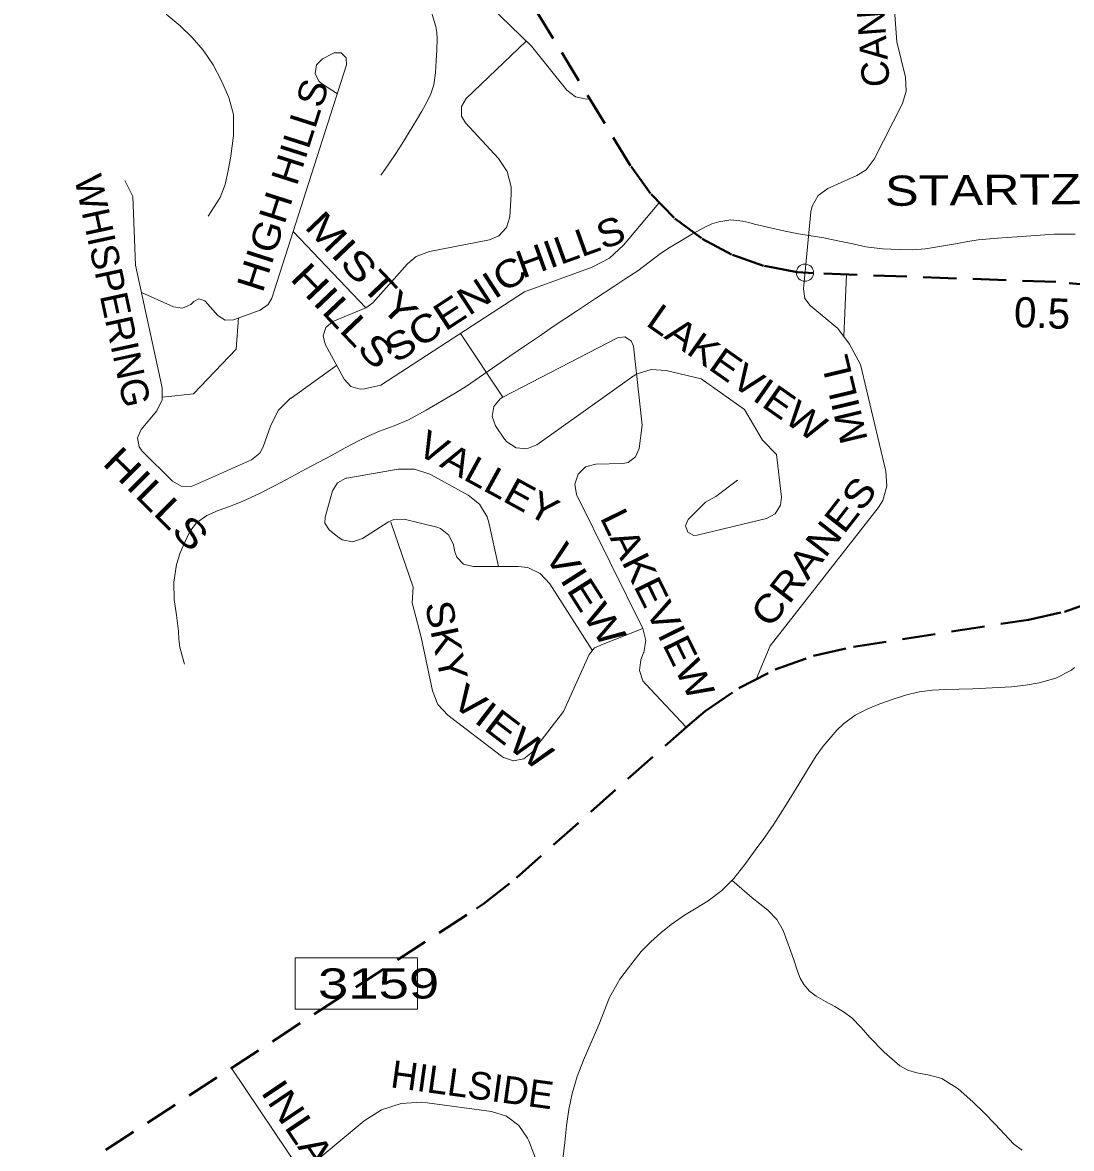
# Model space of a CAD drawing. Extents: x 3427609 to 3633543, y 2397145 to 2594380.
# Drawn here: x 3542699 to 3547542, y 2520221 to 2525419 of the extents above; entities that cross this region are included whole.
import ezdxf
from ezdxf.enums import TextEntityAlignment as Align

# ---------------------------------------------------------------- set-up
doc = ezdxf.new("R2010")
doc.units = 0
doc.header["$LTSCALE"] = 51
doc.linetypes.add('DASH_DOUBLE_DOT', pattern=[9.2, 5, -1.2, 0.3, -1.2, 0.3, -1.2])
doc.linetypes.add('MEDIUM_DASHED', pattern=[4.5, 3, -1.5])
for name, color, linetype, lineweight in [('1', 7, 'Continuous', 13), ('10', 7, 'Continuous', 13), ('21', 7, 'Continuous', 13), ('37', 7, 'DASH_DOUBLE_DOT', 13), ('57', 7, 'Continuous', 13), ('60', 7, 'Continuous', 13), ('8', 7, 'MEDIUM_DASHED', 40)]:
    doc.layers.add(name, color=color, linetype=linetype, lineweight=lineweight)
doc.layers.add('19', color=7, linetype='Continuous')

msp = doc.modelspace()

# ---------------------------------------------------------------- linework, layer by layer
at = {"layer": '10'}
msp.add_lwpolyline([(3544522.87, 2521101.42), (3544522.87, 2520863.82), (3543957.15, 2520863.82), (3543957.15, 2521101.42)], close=True, dxfattribs=at)
at = {"layer": '21'}
for p, q in [((3544152.38, 2525090.76), (3544079.19, 2525138.41)), ((3544284.11, 2524102.03), (3543948.6, 2524454.32)), ((3546490.49, 2523970.35), (3546503.51, 2524256.12)), ((3544915.68, 2523689.68), (3544720.9, 2523983.92)), ((3543938.39, 2523685.36), (3544149.17, 2523835.3)), ((3545562.11, 2522622.07), (3545258.74, 2523236.33)), ((3544895.83, 2522907.89), (3544851.21, 2523110.96)), ((3543988.93, 2520108.08), (3543663.66, 2520592.09))]:
    msp.add_line(p, q, dxfattribs=at)
for points in [[(3545317.54, 2525067.74), (3545302.42, 2525066.02), (3545252.34, 2525075.66), (3545212.01, 2525106.87), (3545048.18, 2525310.31), (3544331.29, 2526005.74), (3544075.23, 2526203.87), (3543395.48, 2527335.29), (3543345.34, 2527397.58)], [(3546335.69, 2524112.75), (3546311.42, 2524144.71), (3546303.98, 2524189.98), (3546338.65, 2524545.09), (3546344.09, 2524571.85), (3546371.81, 2524620.57), (3546417.2, 2524653.47), (3546551.08, 2524712.29), (3546593.31, 2524739.2), (3546631.47, 2524788.57), (3546761, 2525045.91), (3546778.31, 2525101.98), (3546774.94, 2525166.73), (3546735.64, 2525329.78), (3546709.35, 2525685.66), (3546662.74, 2525926.26)], [(3544284.11, 2524102.03), (3544316.54, 2524125.22), (3544476.51, 2524304.91), (3544516.8, 2524338.73), (3544578.11, 2524362.61), (3544855.15, 2524415.73), (3544898.49, 2524433.72), (3544934, 2524472.22), (3544948.92, 2524522.42), (3544955.29, 2524627.13), (3544954.77, 2524660.87), (3544936.37, 2524731.37), (3544896.2, 2524792.15), (3544743.85, 2524956.25), (3544725.88, 2524987.61), (3544725.12, 2525030.99), (3544747.13, 2525068.39), (3545024.08, 2525333.7)], [(3543541.82, 2524132.66), (3543600.11, 2524065.9), (3543633.72, 2524045.23), (3543672.4, 2524047.04), (3543796.21, 2524091.2), (3543833.59, 2524117.05), (3543850.19, 2524146.97), (3544195.02, 2525223.92), (3544193.13, 2525256.05), (3544170.13, 2525278.58), (3544137.96, 2525279.8), (3544131.27, 2525276.87)], [(3544079.19, 2525138.42), (3544066.68, 2525149), (3544049.95, 2525184.51), (3544056.45, 2525223.22), (3544083.86, 2525251.31), (3544131.27, 2525276.86)], [(3543493.08, 2523282.89), (3543477.9, 2523277.65), (3543431.37, 2523278.18), (3543391.08, 2523301.47), (3543251.56, 2523439.7), (3543237.07, 2523459.94), (3543230.12, 2523501.11), (3543246.52, 2523539.51), (3543318.32, 2523626.65), (3543320.12, 2523628.89), (3543343.57, 2523677.92), (3543343.91, 2523732.26), (3543220.92, 2524299.17), (3543208.39, 2524615.67), (3543171.7, 2524690.35)], [(3544284.11, 2524102.03), (3544131.9, 2524038.07), (3544099.55, 2524011.72), (3544086.59, 2523972.07), (3544095.47, 2523934.61), (3544183.25, 2523772.28), (3544214.39, 2523739.48), (3544257.81, 2523726.83), (3544277.06, 2523728.6), (3544353.75, 2523744.43), (3545015.95, 2524176.38), (3545328.12, 2524289.15), (3545408.16, 2524330.77), (3545473.68, 2524391), (3545636.56, 2524585.77)], [(3543541.83, 2524132.65), (3543539.78, 2524134.8), (3543513.52, 2524144.13), (3543489.15, 2524130.6), (3543476.4, 2524117.17), (3543437.32, 2524100.14), (3543395.15, 2524106.44), (3543248.18, 2524173.48)], [(3546087.8, 2522390.81), (3546151.37, 2522540.99), (3546648.67, 2523177.8), (3546670.25, 2523212.13), (3546689.7, 2523278.29), (3546685.48, 2523347.12), (3546567.52, 2523840.21), (3546517.36, 2523934.48), (3546463.57, 2524006.27), (3546335.7, 2524112.75)], [(3543345.6, 2523688.95), (3543488.03, 2523705.34), (3543685.44, 2523911.45), (3543695.2, 2524055.17)], [(3545258.74, 2523236.32), (3545257.27, 2523239.42), (3545248.64, 2523287.21), (3545263.6, 2523333.42), (3545298.6, 2523367.1), (3545345.35, 2523380.26), (3545470.07, 2523383.84), (3545494.31, 2523388.4), (3545529.36, 2523413.42), (3545546.02, 2523453.14), (3545558.96, 2523560.2), (3545519.09, 2523924.55), (3545508.97, 2523949.7), (3545480.14, 2523968.03), (3545446.27, 2523963.64), (3544915.68, 2523689.68)], [(3546202.41, 2523227.45), (3546180.67, 2523424.18), (3546115.09, 2523490.51), (3546032.58, 2523633.13), (3545831.42, 2523774), (3545669.99, 2523812.55), (3545601.89, 2523816.56), (3545536.56, 2523796.93), (3545511.22, 2523781.63)], [(3544924.74, 2523496.01), (3544935.12, 2523483.26), (3544977.27, 2523456.12), (3545027.18, 2523451.33), (3545073.73, 2523469.96), (3545511.23, 2523781.64)], [(3543810.38, 2523459.8), (3543844.84, 2523560.15), (3543881.18, 2523629.25), (3543936.69, 2523684.15), (3543938.39, 2523685.37)], [(3544924.74, 2523496.02), (3544882.59, 2523556.89), (3544866.76, 2523600.47), (3544874.45, 2523646.2), (3544903.64, 2523682.22), (3544915.68, 2523689.68)], [(3543493.08, 2523282.9), (3543756.19, 2523400.51), (3543794.61, 2523430.63), (3543810.39, 2523459.79)], [(3544851.21, 2523110.95), (3544843.53, 2523136.91), (3544809.12, 2523194.77), (3544756.72, 2523237.04), (3544585.49, 2523330.81), (3544579.33, 2523334.06), (3544508.09, 2523356.99), (3544433.26, 2523356.33), (3544195.79, 2523315.88), (3544192.09, 2523315.16), (3544153.04, 2523294.61), (3544130.12, 2523256.88), (3544095.98, 2523136.14)], [(3545813.52, 2523051.72), (3545797.83, 2523050.82), (3545769.82, 2523065.98), (3545759.49, 2523096.11), (3545772.32, 2523125.26), (3545851.6, 2523204.27), (3545900, 2523231.37), (3546000.43, 2523306.73)], [(3545813.53, 2523051.72), (3546133.55, 2523129.23), (3546174.28, 2523151.24), (3546198.86, 2523190.46), (3546202.42, 2523227.45)], [(3544153.82, 2523044.38), (3544114.28, 2523077.2), (3544095.25, 2523108.18), (3544095.97, 2523136.13)], [(3545328.48, 2522521.93), (3545133.21, 2522828.23), (3545089.29, 2522874.99), (3545031.36, 2522902.52), (3544986.78, 2522908.21), (3544778.68, 2522907.48), (3544735.52, 2522919.12), (3544704.28, 2522951.09), (3544695.27, 2522975.67), (3544688.87, 2523007.77), (3544667.83, 2523052.79), (3544628.36, 2523082.99), (3544611.36, 2523088.75), (3544460.35, 2523125.81), (3544413.46, 2523125.17), (3544388.07, 2523113.89), (3544267.82, 2523037.22), (3544222.37, 2523022.26), (3544175.3, 2523030.86), (3544153.82, 2523044.37)], [(3544591.51, 2522332.98), (3544539.51, 2522580.69), (3544497.64, 2522739.75), (3544503.16, 2522812.39), (3544398.57, 2523113.03)], [(3545315.68, 2522501.88), (3545339.45, 2522532.43), (3545379.88, 2522549.47), (3545562.11, 2522622.07)], [(3545566.57, 2522509.09), (3545566.86, 2522509.82), (3545576.34, 2522566.45), (3545562.11, 2522622.07)], [(3544591.52, 2522332.98), (3544616.73, 2522270.66), (3544662.12, 2522220.94), (3544910.15, 2522031.17), (3544918.97, 2522025.13), (3544965.71, 2522010.46), (3545013.89, 2522019.39), (3545052.27, 2522049.85), (3545197.2, 2522238.02), (3545315.68, 2522501.87)], [(3545763.21, 2522165.67), (3545574.79, 2522365.74), (3545563.28, 2522380.37), (3545546.71, 2522427.42), (3545553.68, 2522476.8), (3545566.56, 2522509.09)], [(3545391.47, 2519769.4), (3545324.74, 2519793.2), (3545245.28, 2519843.65), (3545181.1, 2519912.48), (3545136.32, 2519995.27), (3545035.95, 2520255.23), (3545030.6, 2520267.87), (3544990.18, 2520327.04), (3544932.59, 2520369.69), (3544864.2, 2520391.09), (3544567.77, 2520431.71), (3544540.98, 2520434.41), (3544446.5, 2520428.52), (3544356.51, 2520399.15), (3544276.74, 2520348.18), (3543713.45, 2519878.28)]]:
    msp.add_lwpolyline(points, dxfattribs=at)
at = {"layer": '37'}
for points in [[(3543555.19, 2524524.43), (3543582.9, 2524567.72), (3543610.62, 2524611.01), (3543634.73, 2524671.06), (3543648.36, 2524735.6), (3543654.99, 2524768.61), (3543660.58, 2524801.75), (3543672.66, 2524898.13), (3543672.26, 2524994.57), (3543651.94, 2525073.46), (3543617.26, 2525149.47), (3543579.11, 2525223.37), (3543533.43, 2525292.06), (3543482.28, 2525350.7), (3543426.31, 2525403.97), (3543361.6, 2525457.86)], [(3544352.78, 2524714.25), (3544372.79, 2524742.91), (3544392.81, 2524771.58), (3544421.65, 2524814.57), (3544449.57, 2524858.18), (3544483.95, 2524913.28), (3544517.83, 2524968.7), (3544542.02, 2525009.66), (3544565.42, 2525051.21), (3544584.47, 2525089.83), (3544597.22, 2525130.85), (3544604.92, 2525186.23), (3544608.79, 2525241.86), (3544611.27, 2525292.69), (3544612.57, 2525343.52), (3544612.07, 2525372.58), (3544607.78, 2525401.5), (3544583.27, 2525475.77)], [(3543446.92, 2522456.48), (3543435.8, 2522495.9), (3543424.68, 2522535.32), (3543420.61, 2522571.96), (3543419.64, 2522609.14), (3543409.24, 2522682.23), (3543399.05, 2522755.31), (3543398.06, 2522835.84), (3543409.88, 2522916.45), (3543426.64, 2522970.47), (3543449.21, 2523022.59), (3543471.17, 2523068.5), (3543502.01, 2523109.13), (3543550.13, 2523142.46), (3543602.7, 2523166.03), (3543659.44, 2523186.65), (3543715.48, 2523208.58), (3543792.57, 2523244.99), (3543868.66, 2523283.4), (3543937.37, 2523320), (3544006.04, 2523356.66), (3544066.88, 2523389.22), (3544127.72, 2523421.79), (3544188.48, 2523455.11), (3544249.37, 2523488.23), (3544298.04, 2523511.05), (3544347.62, 2523531.89), (3544414.92, 2523557.56), (3544481.33, 2523585.31), (3544561.84, 2523629.39), (3544640.87, 2523676.06), (3544695.63, 2523707.72), (3544749.37, 2523740.99), (3544789.24, 2523768.54), (3544828.99, 2523796.25), (3544889.03, 2523837.4), (3544949.1, 2523878.51), (3544987.61, 2523904.8), (3545026.12, 2523931.09), (3545085.51, 2523971.57), (3545144.93, 2524012.01), (3545202.96, 2524051.23), (3545261.14, 2524090.24), (3545344.63, 2524145.7), (3545428.3, 2524200.9), (3545483.79, 2524236.71), (3545539.33, 2524272.46), (3545591.45, 2524312.85), (3545643.64, 2524353.16), (3545688.44, 2524381.3), (3545733.8, 2524408.58), (3545792.29, 2524442.87), (3545851.49, 2524476.28), (3545881.48, 2524489.98), (3545913.12, 2524499.61), (3545969.26, 2524507.71), (3546025.16, 2524502.57), (3546051.61, 2524495.67), (3546078.1, 2524488.84), (3546118.44, 2524479.5), (3546158.8, 2524470.23), (3546220.26, 2524456.36), (3546281.83, 2524443), (3546339.94, 2524433.77), (3546398.12, 2524424.92), (3546434.5, 2524417.61), (3546470.85, 2524410.15), (3546531.61, 2524397.17), (3546592.54, 2524384.23), (3546668.86, 2524374.09), (3546745.69, 2524370.63), (3546807.04, 2524370.32), (3546868.25, 2524375.07), (3546942.06, 2524386.17), (3547015.59, 2524398.34), (3547063.49, 2524407.57), (3547111.59, 2524415.59), (3547200.41, 2524423.83), (3547289.39, 2524430.07), (3547375.65, 2524436.26), (3547461.94, 2524441.83), (3547558.2, 2524441.93)], [(3545193.09, 2520171.59), (3545202.88, 2520248.08), (3545210.63, 2520324.91), (3545221.4, 2520399.94), (3545236.14, 2520474.4), (3545259.74, 2520552.37), (3545289.27, 2520628.23), (3545324.28, 2520709.97), (3545359.41, 2520791.56), (3545383.95, 2520854.63), (3545408.99, 2520917.64), (3545457.14, 2521002.61), (3545516.03, 2521081.52), (3545555.73, 2521130.03), (3545599.06, 2521175.1), (3545645.54, 2521216.1), (3545694.14, 2521254.35), (3545724.59, 2521276.28), (3545755.5, 2521297.47), (3545809.67, 2521330.57), (3545863.97, 2521363.72), (3545927.08, 2521411.09), (3545982.45, 2521467.06), (3546033.32, 2521531.76), (3546082.08, 2521597.83), (3546125.5, 2521657.3), (3546167.34, 2521717.84), (3546225.74, 2521810.15), (3546283.31, 2521902.95), (3546323.16, 2521968.22), (3546363.16, 2522033.44), (3546395.94, 2522078.52), (3546431.76, 2522121.53), (3546459.03, 2522152.71), (3546488.88, 2522181.75), (3546542.46, 2522220.7), (3546601.28, 2522250.69), (3546657.24, 2522273.18), (3546714.06, 2522293.25), (3546775.77, 2522313.86), (3546838.79, 2522329.39), (3546899.93, 2522336.23), (3546961.27, 2522339.1), (3547023.88, 2522340.58), (3547086.49, 2522342.25), (3547176.1, 2522346.85), (3547265.66, 2522352.8), (3547329.65, 2522359.71), (3547393.31, 2522370.51), (3547469.95, 2522392.68), (3547541.44, 2522429.41), (3547555.28, 2522440.78)], [(3547313.54, 2520213.29), (3547275.41, 2520240.39), (3547232.08, 2520286.42), (3547189.67, 2520332.81), (3547138.54, 2520384.45), (3547086.64, 2520435.55), (3547018.99, 2520495.52), (3546942.66, 2520544.27), (3546885.7, 2520559.41), (3546827.56, 2520570.3), (3546787.03, 2520582.9), (3546749.29, 2520602.14), (3546677.52, 2520665.45), (3546611.57, 2520733.39), (3546571.01, 2520779.19), (3546528.51, 2520823.22), (3546489.67, 2520851.35), (3546448.62, 2520876.15), (3546406.12, 2520899.82), (3546363.54, 2520923.72), (3546331.77, 2520947.03), (3546306.06, 2520976.98), (3546289.93, 2521007.14), (3546277.47, 2521038.58), (3546260.95, 2521086.5), (3546244.43, 2521134.42), (3546227.76, 2521181.15), (3546210.1, 2521227.6), (3546180.88, 2521277.98), (3546140.19, 2521320.26), (3546103.4, 2521349.42), (3546066.82, 2521378.56), (3546020.09, 2521418.84), (3545973.36, 2521459.13)]]:
    msp.add_lwpolyline(points, dxfattribs=at)
at = {"layer": '57'}
msp.add_circle((3546311.22, 2524264.1), 39.6, dxfattribs=at)
at = {"layer": '8'}
for points in [[(3548727.06, 2523857.25), (3548074.75, 2524100.93), (3547893.8, 2524158.54), (3547683.22, 2524201.92), (3547469.11, 2524221.58), (3546351.58, 2524261.55), (3546274.99, 2524267.15), (3546120.4, 2524296.3), (3545972.04, 2524348.59), (3545833.35, 2524422.82), (3545707.54, 2524517.25), (3545597.53, 2524629.7), (3545505.88, 2524757.55), (3543714.25, 2527708.28), (3543708.1, 2527718.42)], [(3542698.77, 2519963.49), (3544795.08, 2521329.19), (3544826.75, 2521350.39), (3544978.99, 2521469.5), (3545779.18, 2522179.84), (3545850.16, 2522239), (3546005.77, 2522345.47), (3546173.65, 2522431.34), (3546351.06, 2522495.21), (3546535.14, 2522536.06), (3547343.61, 2522662.15), (3547509.37, 2522698.48), (3547681.38, 2522759.8), (3547843.87, 2522843.13), (3547994.05, 2522947.03), (3548129.32, 2523069.71), (3548247.35, 2523209.05), (3548719.66, 2523847.25), (3548727.06, 2523857.25)]]:
    msp.add_lwpolyline(points, dxfattribs=at)

# ---------------------------------------------------------------- texts
at = {"layer": '1', "width": 1.35}
msp.add_text('3159', height=139.3, dxfattribs=at).set_placement((3544342.89, 2520912.79), align=Align.CENTER)
at = {"layer": '19'}
for s, rotation, p in [('CANYON', 94.226, (3546676.42, 2525487.67)), ('WHISPERING', 282.241, (3543052.95, 2524167.45)), ('HILLSIDE', 352.197, (3544766.79, 2520452.32))]:
    msp.add_text(s, height=126.7, rotation=rotation, dxfattribs=at).set_placement(p, align=Align.CENTER)
for s, rotation, width, p in [('HILLS', 72.245, 1.05, (3544040.21, 2524895.99)), ('HIGH', 72.245, 1.1, (3543877.9, 2524389.03)), ('MISTY', 313.602, 1.25, (3544219.15, 2524239.03)), ('HILLS', 19.863, 1.1, (3545250.18, 2524324.15)), ('HILLS', 313.602, 1.25, (3544131.91, 2524021.57)), ('SCENIC', 33.116, 1.15, (3544731.7, 2524044.24)), ('LAKEVIEW', 324.996, 1.1, (3545961.63, 2523750.85)), ('MILL', 103.453, 1.1, (3546553.77, 2523693.84)), ('VALLEY', 331.295, 1.1, (3544819.38, 2523262.17)), ('HILLS', 315.266, 1.25, (3543271.53, 2523174.76)), ('CRANES', 52.014, 1.15, (3546400.89, 2522937.58)), ('LAKEVIEW', 296.284, 1.1, (3545573.41, 2522706.3)), ('VIEW', 302.518, 1.2, (3545243.64, 2522743.26)), ('SKY', 281.856, 1.1, (3544593.99, 2522552.04)), ('VIEW', 322.58, 1.2, (3544876.7, 2522116.49))]:
    msp.add_text(s, height=126.7, rotation=rotation, dxfattribs=dict(at, width=width)).set_placement(p, align=Align.CENTER)
at = {"layer": '19', "width": 1.15}
msp.add_text('INLAND', height=126.7, rotation=303.902, dxfattribs=at).set_placement((3543795.66, 2520480.71))
at = {"layer": '57', "width": 1.25}
msp.add_text('STARTZVILLE', height=139.3, rotation=0.538, dxfattribs=at).set_placement((3547451.27, 2524579.67), align=Align.CENTER)
at = {"layer": '60'}
msp.add_text('0.5', height=139.3, rotation=357.951, dxfattribs=at).set_placement((3547403.69, 2524008.8), align=Align.CENTER)

doc.saveas('drawing.dxf')
